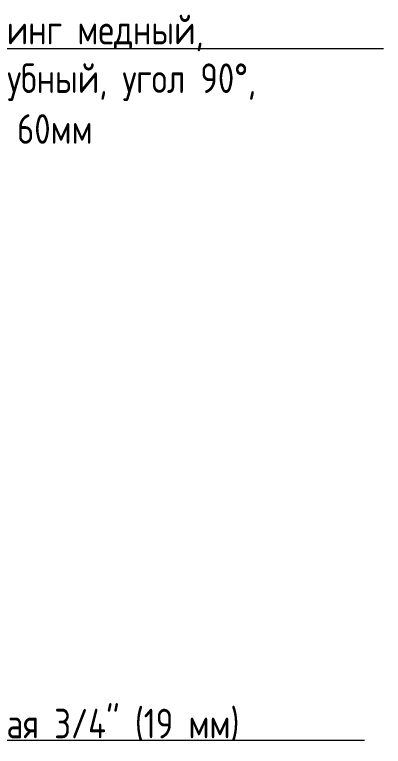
# Model space of a CAD drawing. Header units: millimetres. Extents: x -559267 to 5835, y 0 to 209897.
# Drawn here: x -554018.7 to -553987.6, y 209698.9 to 209760.8 of the extents above; entities that cross this region are included whole.
import ezdxf

# ---------------------------------------------------------------- set-up
doc = ezdxf.new("R2010")
doc.units = ezdxf.units.MM
doc.layers.add('PDF _Геометрия', color=7, linetype='Continuous')
doc.layers.add('PDF _Текст', color=7, linetype='Continuous', true_color=0x535353)
doc.styles.add('Unecom', font='GOST2304A_0.ttf', dxfattribs={"height": 2.5})

# ---------------------------------------------------------------- blocks, each defined once
blk = doc.blocks.new('ТП')
at = {"layer": 'PDF _Геометрия', "lineweight": 0}
for points in [[(97.274, -156.064), (122.821, -140.06), (166.091, -140.06)], [(93.125, -185.049), (118.435, -198.564), (164.491, -198.564)]]:
    blk.add_lwpolyline(points, dxfattribs=at)
at = {"layer": 'PDF _Текст', "color": 7, "char_height": 2.5, "attachment_point": 7, "style": 'Unecom'}
for s, insert in [('Фитинг медный,', (129.078, -140.299)), ('двухраструбный, угол 90°,', (122.407, -144.507)), ('радиус ≥ 60мм', (122.821, -148.803)), ('Труба медная 3/4" (19 мм)', (119.999, -199.098))]:
    blk.add_mtext(s, dxfattribs=dict(at, insert=insert))

msp = doc.modelspace()

# ---------------------------------------------------------------- block references
msp.add_blockref('ТП', (-554153.672, 209898.013))

doc.saveas('drawing.dxf')
